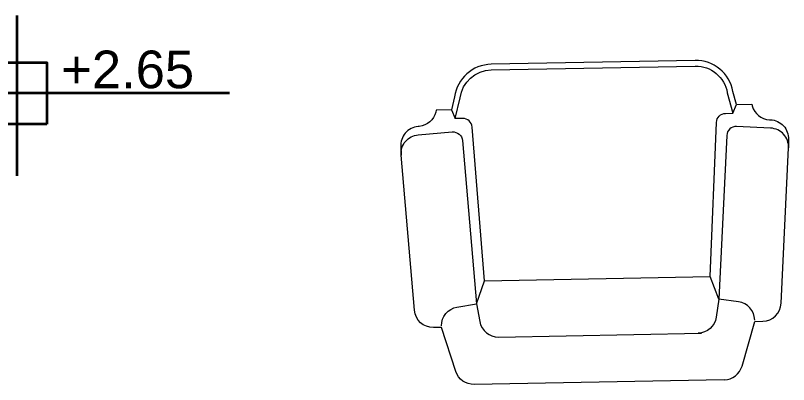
# Model space of a CAD drawing. Header units: millimetres. Extents: x 17881 to 17967.7, y 16873.1 to 16901.1.
# Drawn here: x 17963.468 to 17965.525, y 16878.337 to 16879.318 of the extents above; entities that cross this region are included whole.
import ezdxf

# ---------------------------------------------------------------- set-up
doc = ezdxf.new("R2010")
doc.units = ezdxf.units.MM
doc.layers.add('A-FLOR-LEVL', color=7, linetype='Continuous', lineweight=35)
doc.layers.add('A-FURN', color=9, linetype='Continuous', lineweight=18)
doc.styles.get("Standard").update_dxf_attribs({"font": 'Arial.ttf'})

msp = doc.modelspace()

# ---------------------------------------------------------------- linework, layer by layer
at = {"layer": 'A-FLOR-LEVL'}
for points in [[(17963.4732, 16878.8912), (17963.4732, 16879.193), (17963.4732, 16879.3177)], [(17964.0378, 16879.111), (17963.4732, 16879.111), (17963.3156, 16879.111)]]:
    msp.add_lwpolyline(points, dxfattribs=at)
msp.add_lwpolyline([(17963.5519, 16879.029), (17963.3944, 16879.029), (17963.3944, 16879.193), (17963.5519, 16879.193)], close=True, dxfattribs=at)
at = {"layer": 'A-FURN', "lineweight": 20}
for points in [[(17965.2764, 16879.1833, -0.372588), (17965.3619, 16879.1121), (17965.377, 16879.0579), (17965.3861, 16879.0811), (17965.3765, 16879.1154, 0.370178), (17965.2761, 16879.1983), (17964.7338, 16879.188, 0.370178), (17964.6366, 16879.1013), (17964.6283, 16879.0667), (17964.6383, 16879.0439), (17964.6514, 16879.0986, -0.372588), (17964.7341, 16879.173), (17965.2764, 16879.1833, -0.414214)], [(17964.7158, 16878.6125), (17965.316, 16878.624, 0.622538)]]:
    msp.add_lwpolyline(points, format="xyb", dxfattribs=at)
at = {"layer": 'A-FURN'}
for points in [[(17965.3861, 16879.0811), (17965.4268, 16879.0818), (17965.4281, 16879.0772, 0.323545), (17965.4739, 16879.0407), (17965.4767, 16879.0406, -0.414214), (17965.5243, 16878.9883), (17965.5247, 16878.9659)], [(17964.6283, 16879.0667), (17964.5877, 16879.0659), (17964.5865, 16879.0612, -0.323545), (17964.5422, 16879.023), (17964.5393, 16879.0227, 0.414214), (17964.4938, 16878.9686), (17964.4942, 16878.9463)], [(17965.3539, 16878.3496), (17964.6883, 16878.337, -0.33005), (17964.6398, 16878.3715), (17964.6016, 16878.4889), (17964.5803, 16878.4885, -0.394867), (17964.5296, 16878.5342), (17964.4942, 16878.9463, -0.414214), (17964.5398, 16879.0004), (17964.6301, 16879.0082, -0.414214), (17964.6572, 16878.9854), (17964.6944, 16878.5518), (17964.7158, 16878.6125), (17964.6832, 16879.0212, 0.396542), (17964.6578, 16879.0442), (17964.6383, 16879.0439)], [(17965.3539, 16878.3496, 0.33005), (17965.4011, 16878.386), (17965.4348, 16878.5048), (17965.4561, 16878.5052, 0.394867), (17965.5051, 16878.5528), (17965.5247, 16878.9659, 0.414214), (17965.4771, 16879.0183), (17965.3865, 16879.0226, 0.414214), (17965.3604, 16878.9988), (17965.3397, 16878.5641), (17965.316, 16878.624), (17965.333, 16879.0336, -0.396542), (17965.3575, 16879.0576), (17965.377, 16879.0579)], [(17964.6015, 16878.4926, -0.369416), (17964.6428, 16878.5427), (17964.6944, 16878.5518), (17964.7034, 16878.504, 0.366122), (17964.7534, 16878.4632), (17965.2936, 16878.4735)], [(17965.4347, 16878.5084, 0.369416), (17965.3915, 16878.557), (17965.3397, 16878.5641), (17965.3325, 16878.5159, -0.366122), (17965.284, 16878.4733), (17965.2936, 16878.4735)]]:
    msp.add_lwpolyline(points, format="xyb", dxfattribs=at)

# ---------------------------------------------------------------- texts
at = {"insert": (17963.5902, 16879.2244), "char_height": 0.1, "attachment_point": 1}
msp.add_mtext('+2.65', dxfattribs=at)

doc.saveas('drawing.dxf')
